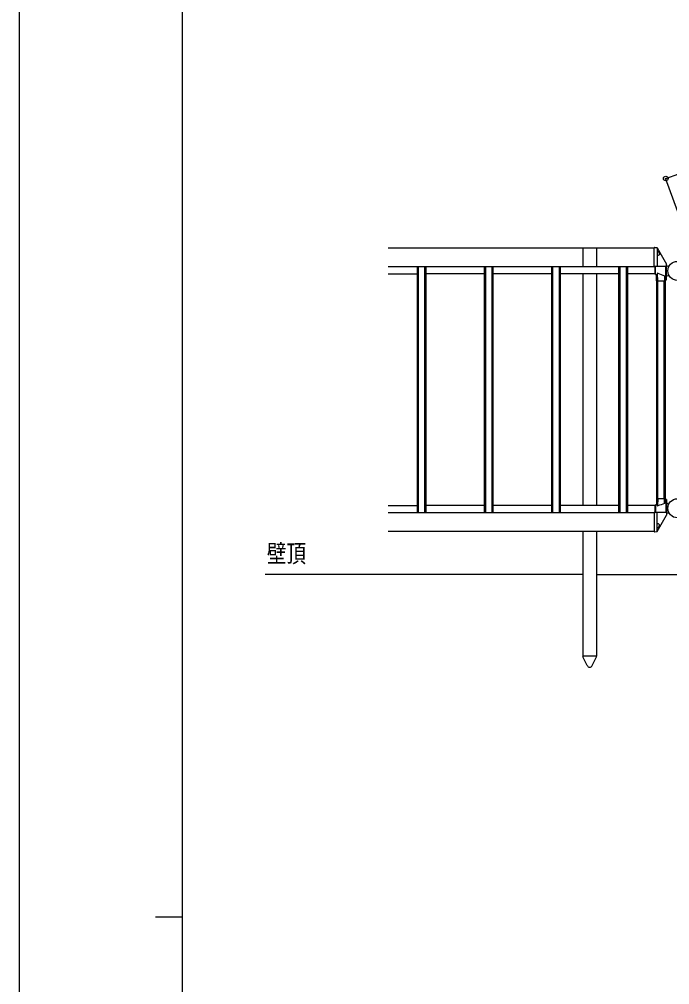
# Model space of a CAD drawing. Units: millimetres, scale not verified. Extents: x -4205 to 4205, y -2970 to 2970.
# Drawn here: x -4205 to -3010, y 0 to 1774 of the extents above; entities that cross this region are included whole.
import ezdxf
from ezdxf.enums import TextEntityAlignment as Align

# ---------------------------------------------------------------- set-up
doc = ezdxf.new("R2010")
doc.units = ezdxf.units.MM
doc.header["$LTSCALE"] = 12
for name, color, linetype in [('0-2_USER1', 3, 'Continuous'), ('0-4_YKK_A1', 4, 'Continuous'), ('0-5_YKK_D', 6, 'Continuous'), ('0-6_YKK_ZWAK', 7, 'Continuous')]:
    doc.layers.add(name, color=color, linetype=linetype)
doc.styles.add('ＭＳ ゴシック', font='')
doc.styles.get('ＭＳ ゴシック').set_extended_font_data('MS Gothic')

msp = doc.modelspace()

# ---------------------------------------------------------------- linework, layer by layer
at = {"layer": '0-4_YKK_A1'}
for p, q in [((-3038.22, 1353.52), (-3526.98, 1353.52)), ((-3169.22, 1353.52), (-3169.22, 1319.52)), ((-3144.22, 1353.52), (-3144.22, 1319.52)), ((-3038.22, 1353.7), (-3038.22, 1354.4)), ((-3038.22, 1320.52), (-3038.22, 1353.7)), ((-3037.9, 1354.7), (-3033, 1354.4)), ((-3032.72, 1354.02), (-3015.52, 1324.22)), ((-3526.98, 1319.52), (-3038.2, 1319.52)), ((-3473.47, 867.52), (-3473.47, 1319.52)), ((-3473.47, 1319.52), (-3457.47, 1319.52)), ((-3471.47, 867.52), (-3471.47, 1319.52)), ((-3459.47, 867.52), (-3459.47, 1319.52)), ((-3457.47, 867.52), (-3457.47, 1319.52)), ((-3349.97, 867.52), (-3349.97, 1319.52)), ((-3349.97, 1319.52), (-3333.97, 1319.52)), ((-3347.97, 867.52), (-3347.97, 1319.52)), ((-3335.97, 867.52), (-3335.97, 1319.52)), ((-3333.97, 867.52), (-3333.97, 1319.52)), ((-3226.47, 867.52), (-3226.47, 1319.52)), ((-3226.47, 1319.52), (-3210.47, 1319.52)), ((-3224.47, 867.52), (-3224.47, 1319.52)), ((-3212.47, 867.52), (-3212.47, 1319.52)), ((-3210.47, 867.52), (-3210.47, 1319.52)), ((-3102.97, 867.52), (-3102.97, 1319.52)), ((-3102.97, 1319.52), (-3086.97, 1319.52)), ((-3100.97, 867.52), (-3100.97, 1319.52)), ((-3088.97, 867.52), (-3088.97, 1319.52)), ((-3086.97, 867.52), (-3086.97, 1319.52)), ((-3038.22, 1319.82), (-3038.22, 1320.52)), ((-3033.02, 1319.52), (-3037.92, 1319.52)), ((-3036.22, 1306.52), (-3036.22, 1319.32)), ((-3035.72, 1311.72), (-3035.72, 1319.52)), ((-3016.53, 1319.52), (-3033.02, 1319.52)), ((-3016.81, 1301.04), (-3016.81, 1319.52)), ((-3015.52, 1295.22), (-3015.52, 1324.22)), ((-3015.52, 1321.42), (-3011.39, 1319.49)), ((-3526.98, 1306.52), (-3473.47, 1306.52)), ((-3349.97, 1306.52), (-3457.47, 1306.52)), ((-3226.47, 1306.52), (-3333.97, 1306.52)), ((-3102.97, 1306.52), (-3210.47, 1306.52)), ((-3169.22, 1306.52), (-3169.22, 880.52)), ((-3144.22, 1306.52), (-3144.22, 880.52)), ((-3036.22, 1306.52), (-3086.97, 1306.52)), ((-3035.72, 1305.35), (-3035.72, 1311.72)), ((-3035.49, 1305.05), (-3034, 1304.68)), ((-3034.01, 1304.6), (-3034.01, 1304.64)), ((-3033.92, 1293.52), (-3034.01, 1304.6)), ((-3031.97, 1306.81), (-3031.97, 1306.87)), ((-3031.9, 1293.52), (-3031.97, 1306.81)), ((-3019.48, 1302.41), (-3019.53, 1293.52)), ((-3016.81, 1301.04), (-3018.5, 1301.5)), ((-3017.63, 1300.38), (-3017.67, 1297.02)), ((-3017.49, 1295.97), (-3017.52, 1293.52)), ((-3015.52, 1295.22), (-3017.5, 1295.22)), ((-3015.52, 1301.04), (-3016.81, 1301.04)), ((-3015.52, 1302.02), (-3011.39, 1303.94)), ((-3033.87, 1293.52), (-3033.92, 1293.52)), ((-3033.87, 1293.52), (-3031.9, 1293.52)), ((-3033.72, 893.52), (-3033.72, 1293.52)), ((-3031.65, 1293.52), (-3031.9, 1293.52)), ((-3031.72, 893.52), (-3031.72, 1293.52)), ((-3031.65, 1293.52), (-3019.78, 1293.52)), ((-3019.53, 1293.52), (-3019.78, 1293.52)), ((-3019.72, 893.52), (-3019.72, 1293.52)), ((-3019.53, 1293.52), (-3017.52, 1293.52)), ((-3017.72, 893.52), (-3017.72, 1293.52)), ((-3033.92, 893.52), (-3034.01, 882.43)), ((-3033.87, 893.52), (-3033.92, 893.52)), ((-3033.87, 893.52), (-3031.9, 893.52)), ((-3031.9, 893.52), (-3031.97, 880.22)), ((-3031.65, 893.52), (-3031.9, 893.52)), ((-3031.65, 893.52), (-3019.78, 893.52)), ((-3019.53, 893.52), (-3019.78, 893.52)), ((-3019.53, 893.52), (-3017.52, 893.52)), ((-3019.48, 884.62), (-3019.53, 893.52)), ((-3017.63, 886.65), (-3017.67, 890.02)), ((-3017.49, 891.06), (-3017.52, 893.52)), ((-3015.52, 891.82), (-3017.5, 891.82)), ((-3015.52, 891.82), (-3015.52, 862.81)), ((-3526.98, 880.52), (-3473.47, 880.52)), ((-3349.97, 880.52), (-3457.47, 880.52)), ((-3226.47, 880.52), (-3333.97, 880.52)), ((-3102.97, 880.52), (-3210.47, 880.52)), ((-3036.22, 880.52), (-3086.97, 880.52)), ((-3036.22, 867.52), (-3036.22, 880.52)), ((-3035.72, 881.68), (-3035.72, 875.32)), ((-3035.72, 875.32), (-3035.72, 867.52)), ((-3035.49, 881.98), (-3034, 882.35)), ((-3034.01, 882.43), (-3034.01, 882.39)), ((-3031.97, 880.22), (-3031.97, 880.17)), ((-3016.81, 885.99), (-3018.5, 885.53)), ((-3015.52, 885.99), (-3016.81, 885.99)), ((-3016.81, 885.99), (-3016.81, 867.52)), ((-3015.52, 885.22), (-3011.39, 883.29)), ((-3526.98, 867.52), (-3036.22, 867.52)), ((-3038.22, 867.22), (-3038.22, 866.52)), ((-3038.22, 866.52), (-3038.22, 833.33)), ((-3033.02, 867.52), (-3037.92, 867.52)), ((-3016.53, 867.52), (-3033.02, 867.52)), ((-3032.72, 833.02), (-3015.52, 862.81)), ((-3015.52, 865.82), (-3011.39, 867.74)), ((-3526.98, 833.52), (-3038.22, 833.52)), ((-3169.22, 833.52), (-3169.22, 603.52)), ((-3144.22, 833.52), (-3144.22, 603.52)), ((-3038.22, 833.33), (-3038.22, 832.63)), ((-3037.9, 832.33), (-3033, 832.63)), ((-3169.22, 753.52), (-3753.36, 753.52)), ((-3144.22, 753.52), (-2974.2, 753.52)), ((-3144.02, 603.52), (-3169.42, 603.52)), ((-3169.42, 603.52), (-3169.42, 602.52)), ((-3144.02, 602.52), (-3144.02, 603.52)), ((-3161.18, 586.26), (-3169.42, 602.52)), ((-3152.26, 586.26), (-3144.02, 602.52))]:
    msp.add_line(p, q, dxfattribs=at)
for points in [[(-3032.72, 1354.1), (-3032.72, 1353.4), (-3032.72, 1320.52), (-3032.72, 1319.82)], [(-3032.72, 1348.83), (-3031.48, 1347.53), (-3030.59, 1346.48), (-3029.78, 1345.37), (-3029.31, 1344.6), (-3028.92, 1343.78), (-3028.75, 1343.22), (-3028.66, 1342.64), (-3028.72, 1341.97), (-3029.01, 1341.36), (-3029.54, 1340.82), (-3030.08, 1340.5), (-3030.66, 1340.26), (-3031.97, 1339.95), (-3032.72, 1339.86)], [(-3019.47, 1302.51), (-3019.48, 1302.47), (-3019.48, 1302.41)], [(-3019.47, 884.52), (-3019.48, 884.56), (-3019.48, 884.62)], [(-3032.72, 832.93), (-3032.72, 833.63), (-3032.72, 866.52), (-3032.72, 867.22)], [(-3032.72, 838.2), (-3031.48, 839.5), (-3030.59, 840.55), (-3029.78, 841.66), (-3029.31, 842.43), (-3028.92, 843.25), (-3028.75, 843.81), (-3028.66, 844.39), (-3028.72, 845.06), (-3029.01, 845.67), (-3029.54, 846.21), (-3030.08, 846.53), (-3030.66, 846.77), (-3031.97, 847.08), (-3032.72, 847.17)]]:
    msp.add_lwpolyline(points, dxfattribs=at)
for centre in [(-2995.71, 1311.72), (-2995.71, 875.52)]:
    msp.add_circle(centre, 17.5, dxfattribs=at)
for centre, radius, start, end in [((-3037.92, 1354.4), 0.3, 86.5, 180), ((-3033.02, 1354.1), 0.3, 0, 86.5), ((-3037.92, 1319.82), 0.3, 180, 270), ((-3033.02, 1319.82), 0.3, 270, 0), ((-3035.42, 1305.35), 0.3, 180, 255.76567), ((-3033.61, 1304.67), 0.404, 115.51629, 184.42865), ((-3033.93, 1304.63), 0.081, 119.40778, 174.36781), ((-3033.6, 1304.71), 0.372, 119.03041, 181.48098), ((-3036.32, 1309.07), 4.76, 302.26654, 336.15958), ((-3031.71, 1307), 0.29, 154.79006, 206.86749), ((-3031.68, 1306.99), 0.322, 62.32215, 157.01311), ((-2987.18, 1409.67), 111.58, 246.57561, 253.08521), ((-3019.7, 1302.64), 0.27, 27.48346, 76.63992), ((-3012.31, 1307.17), 8.39, 211.59854, 228.38969), ((-3019.67, 1302.64), 0.243, 328.03131, 31.47563), ((-3018.27, 1300.37), 0.642, 0.66004, 53.76853), ((-3035.42, 881.68), 0.3, 104.23433, 180), ((-3033.61, 882.36), 0.404, 175.57135, 244.48371), ((-3033.93, 882.4), 0.081, 185.63219, 240.59222), ((-3033.6, 882.32), 0.372, 178.51902, 240.96959), ((-3036.32, 877.96), 4.76, 23.84042, 57.73346), ((-3031.71, 880.03), 0.29, 153.13251, 205.20994), ((-3031.68, 880.04), 0.322, 202.98689, 297.67785), ((-2987.18, 777.37), 111.58, 106.91479, 113.42439), ((-3019.7, 884.39), 0.27, 283.36008, 332.51654), ((-3012.31, 879.86), 8.39, 131.61031, 148.40146), ((-3019.67, 884.39), 0.243, 328.52437, 31.96869), ((-3018.27, 886.66), 0.642, 306.23147, 359.33996), ((-3037.92, 867.22), 0.3, 90, 180), ((-3033.02, 867.22), 0.3, 0, 90), ((-3037.92, 832.63), 0.3, 180, 273.5), ((-3033.02, 832.93), 0.3, 273.5, 0), ((-3156.72, 588.52), 5, 206.87405, 333.12595)]:
    msp.add_arc(centre, radius, start, end, dxfattribs=at)
for centre, major_axis, ratio, start_param, end_param in [((-3016.53, 1319.82), (1.01, 0), 0.29701, 4.712389, 6.2831853), ((-3016.43, 1297.02), (0.03, 2), 0.617542, 1.5810361, 2.1300431), ((-3016.43, 890.02), (0.03, -2), 0.617542, 4.1531422, 4.7021492), ((-3016.53, 867.22), (1.01, 0), 0.29701, 0, 1.5707963)]:
    msp.add_ellipse(centre, major_axis=major_axis, ratio=ratio, start_param=start_param, end_param=end_param, dxfattribs=at)
at = {"layer": '0-5_YKK_D'}
for p, q in [((-3017.12, 1481.44), (-1161.23, 2156.93)), ((-2981.55, 1383.71), (-3017.46, 1482.38))]:
    msp.add_line(p, q, dxfattribs=at)
msp.add_circle((-3017.12, 1481.44), 4.25, dxfattribs=at)
at = {"layer": '0-6_YKK_ZWAK'}
for p, q in [((-3904.98, -2525), (-3904.98, 2775)), ((-3954.98, 125), (-3904.98, 125))]:
    msp.add_line(p, q, dxfattribs=at)
msp.add_lwpolyline([(-4205, -2970), (4205, -2970), (4205, 2970), (-4205, 2970)], close=True, dxfattribs=at)

# ---------------------------------------------------------------- texts
at = {"layer": '0-2_USER1', "style": 'ＭＳ ゴシック', "width": 0.8}
msp.add_text('壁頂', height=32.99, dxfattribs=at).set_placement((-3750, 766), align=Align.BOTTOM_LEFT)

doc.saveas('drawing.dxf')
